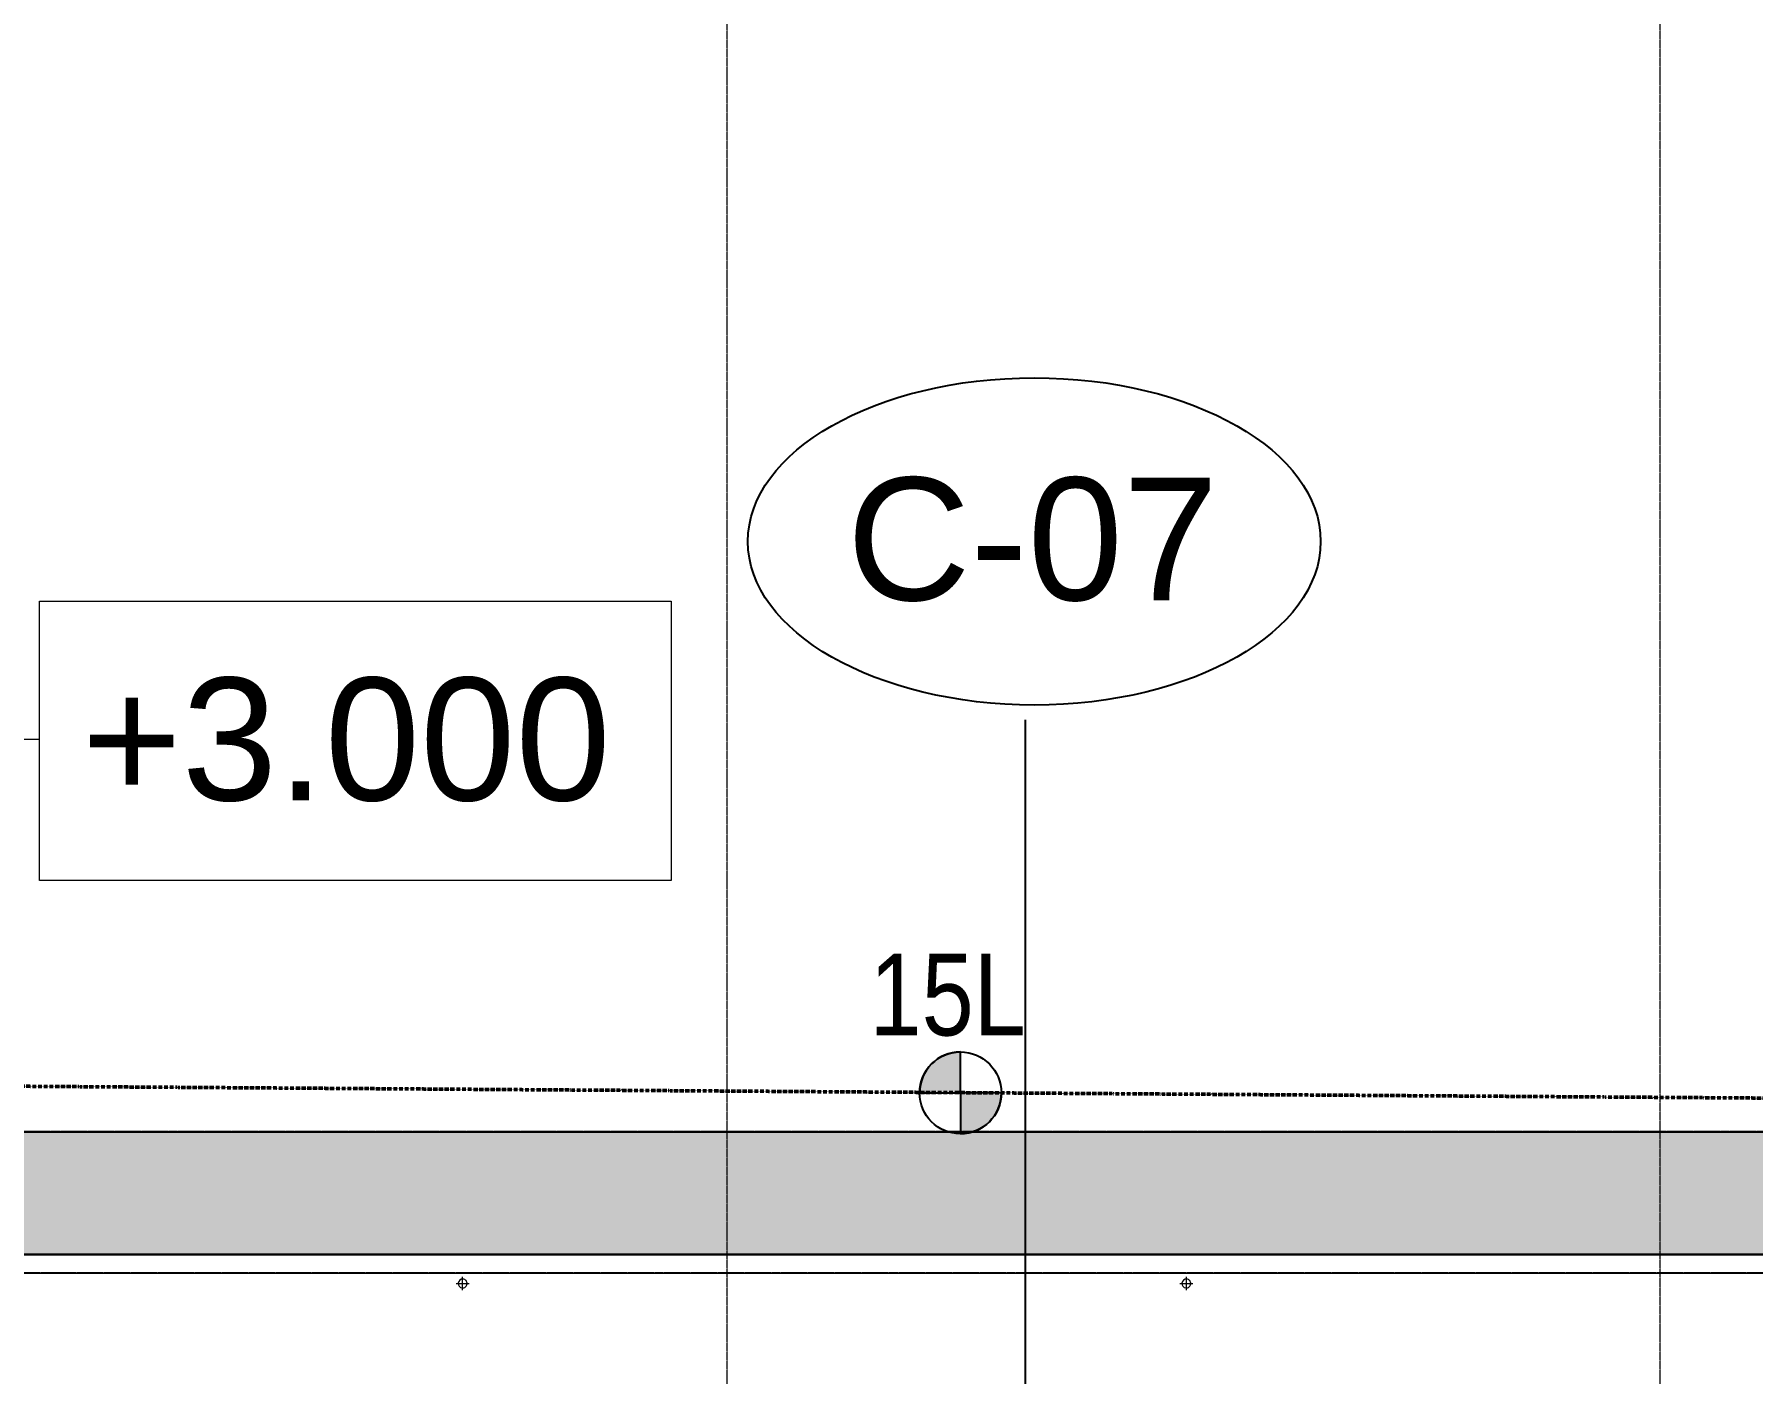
# Model space of a CAD drawing. Header units: millimetres. Extents: x 813027 to 1148939, y -931049 to -10.
# Drawn here: x 911771 to 932771, y -106568 to -90193 of the extents above; entities that cross this region are included whole.
import ezdxf

# ---------------------------------------------------------------- set-up
doc = ezdxf.new("R2010")
doc.units = ezdxf.units.MM
for name, pattern in [('DPA_Boundary 100', [7.5, 0, -1.5, 3, -1.5, 0, -1.5]), ('DPA_Grid _ Level 500', [5.5, 2.75, -0.75, 1.25, -0.75]), ('DPA_Hidden 100', [6, 4, -2])]:
    doc.linetypes.add(name, pattern=pattern)
for name, color, linetype, lineweight in [('A-ANNO-NOTE', 3, 'Continuous', 25), ('A-DETL', 1, 'Continuous', 25), ('A-WALL-PATT', 1, 'Continuous', 25), ('G-ANNO-TEXT', 3, 'Continuous', 9), ('I-WALL', 5, 'Continuous', 25), ('P-PIPE', 2, 'Continuous', 9), ('P-PIPE-CNTR', 2, 'Continuous', 9), ('S-GRID', 251, 'Continuous', 9), ('WALL-A', 3, 'Continuous', 25)]:
    doc.layers.add(name, color=color, linetype=linetype, lineweight=lineweight)
doc.styles.add('Arial Narrow_1', font='ARIALN.TTF', dxfattribs={"height": 1000})
doc.styles.add('Arial_1', font='arial.ttf', dxfattribs={"height": 1500})
pattern_1 = [(50, (-6.3, 1.8), (4554.602, -398.476), [476.25, -5238.75]), (355, (-6.3, 2), (-881.071, 4776.42), [381, -4191]), (100.451, (373, -31.4), (3673.565, 4377.916), [404.75, -4452.252]), (46.184, (-6.3, 1272), (6776.98, -1051.07), [714.375, -7858.125]), (96.636, (558.4, 1184), (5935.065, 6185.69), [607.126, -6678.38]), (351.184, (-6, 1272), (5935.12, 6185.636), [571.5, -6286.5]), (21, (628.7, 954.3), (3790.36, -2556.63), [476.25, -5238.75]), (326, (628.7, 954.3), (1545.052, 4604.703), [381, -4191]), (71.451, (944.5, 741.2), (5335.428, 2048.032), [404.75, -4452.252]), (37.5, (-6.3, 1.8), (77.215, 2113.876), [16.764, -4123.436, 16.764, -4237.736, -4206.875]), (37.5, (-6.3, 1.8), (77.215, 2113.876), [-8394.7, 16.764, -4190.111]), (7.5, (-6.3, 1.8), (1670.4916, 2504.5144), [16.764, -2408.936, 16.764, -4028.186, -1603.375]), (7.5, (-6.3, 1.8), (1670.4916, 2504.5144), [-6470.65, 16.764, -1586.611]), (327.5, (-1422.4, 1.8), (3389.7725, -143.2234), [16.764, -1570.736, 16.764, -4936.236, -6572.25]), (327.5, (-1422.4, 1.8), (3389.7725, -143.2234), [-6540.5, 16.764, -6555.486]), (317.5, (-2057.4, 1.8), (3703.232, 635.667), [16.764, -2046.986, 16.764, -3272.536, -4667.25]), (317.5, (-2057.4, 1.8), (3703.232, 635.667), [-5353.05, 16.764, -4650.486])]

# ---------------------------------------------------------------- blocks, each defined once
blk = doc.blocks.new('DPA-AR_Ceiling Tags - Ceiling Tags-15141860-4160 - LOWER PLATFORM LEVEL - REFLECTED CEILING GENERAL PLAN')
at = {"layer": 'A-ANNO-NOTE'}
blk.add_ellipse((0, 0), major_axis=(-7, 0), ratio=0.571429, dxfattribs=at)
blk = doc.blocks.new('DPA-AR_GM_ROW_Node - Micro-12676128-4160 - LOWER PLATFORM LEVEL - REFLECTED CEILING GENERAL PLAN')
at = {"layer": 'A-ANNO-NOTE', "lineweight": 9}
h = blk.add_hatch(color=256, dxfattribs=at)
edge = h.paths.add_edge_path()
edge.add_line((1, 0), (0, 0))
edge.add_line((0, 0), (0, 1))
edge.add_arc((0, 0), 1, 0, 90, ccw=False)
h = blk.add_hatch(color=256, dxfattribs=at)
edge = h.paths.add_edge_path()
edge.add_line((-1, 0), (0, 0))
edge.add_line((0, 0), (0, -1))
edge.add_arc((0, 0), 1, 180, 270, ccw=False)
at = {"layer": 'A-ANNO-NOTE'}
for p, q in [((0, 1), (0, 0)), ((0, 0), (-1, 0)), ((0, -1), (0, 0)), ((0, 0), (1, 0))]:
    blk.add_line(p, q, dxfattribs=at)
blk.add_circle((0, 0), 1, dxfattribs=at)
for start, end in [(360, 90), (180, 270)]:
    blk.add_arc((0, 0), 1, start, end, dxfattribs=at)

msp = doc.modelspace()

# ---------------------------------------------------------------- hatches: boundary and pattern name
at = {"layer": 'A-WALL-PATT', "lineweight": 9}
h = msp.add_hatch(dxfattribs=at)
h.set_pattern_fill('FP_1', color=256, style=0, pattern_type=2)
h.set_pattern_definition(pattern_1)
h.paths.add_polyline_path([(878999.3, -105110), (982680.2, -105110), (982708.3, -103610), (878767.7, -103610)])
h = msp.add_hatch(dxfattribs=at)
h.set_pattern_fill('FP_1', color=256, style=0, pattern_type=2)
h.set_pattern_definition(pattern_1)
h.paths.add_polyline_path([(878999.3, -105110), (982680.2, -105110), (982708.3, -103610), (878767.7, -103610)])

# ---------------------------------------------------------------- linework, layer by layer
at = {"layer": 'A-ANNO-NOTE'}
msp.add_line((923886, -108470.8), (923886, -98575.5), dxfattribs=at)
at = {"layer": 'A-DETL', "linetype": 'DPA_Boundary 100', "lineweight": 50}
msp.add_line((963874.5, -103408.2), (886985.3, -102887.1), dxfattribs=at)
at = {"layer": 'A-DETL', "linetype": 'DPA_Hidden 100'}
for p, q in [((982708.3, -103610), (880285.5, -103610)), ((988810, -105340), (879034.8, -105340))]:
    msp.add_line(p, q, dxfattribs=at)
at = {"layer": 'G-ANNO-TEXT', "color": 7}
msp.add_line((909988, -98809.1), (911833.1, -98809.1), dxfattribs=at)
at = {"layer": 'G-ANNO-TEXT', "color": 7, "flags": 128}
msp.add_lwpolyline([(911833.1, -97124.9), (919552.7, -97124.9), (919552.7, -100536.9), (911833.1, -100536.9)], close=True, dxfattribs=at)
at = {"layer": 'I-WALL'}
msp.add_line((878999.3, -105110), (982680.2, -105110), dxfattribs=at)
at = {"layer": 'P-PIPE'}
for centre, start, end in [((917005, -105465), 106.95748, 196.95748), ((917005, -105465), 16.95748, 106.95748), ((925850, -105465), 106.95748, 196.95748), ((925850, -105465), 16.95748, 106.95748), ((917005, -105465), 196.95748, 286.95748), ((917005, -105465), 286.95748, 16.95748), ((925850, -105465), 196.95748, 286.95748), ((925850, -105465), 286.95748, 16.95748)]:
    msp.add_arc(centre, 54.4, start, end, dxfattribs=at)
at = {"layer": 'P-PIPE-CNTR'}
for p, q in [((917005, -105545), (917005, -105385)), ((925850, -105545), (925850, -105385)), ((916925, -105465), (917085, -105465)), ((925770, -105465), (925930, -105465))]:
    msp.add_line(p, q, dxfattribs=at)
at = {"layer": 'S-GRID', "linetype": 'DPA_Grid _ Level 500'}
for p, q in [((920240, -191381.7), (920240, -15135.4)), ((931640, -191381.7), (931640, -15135.4)), ((847220.5, -105340), (1079421.7, -105340))]:
    msp.add_line(p, q, dxfattribs=at)
at = {"layer": 'WALL-A'}
for p, q in [((880285.5, -103610), (982708.3, -103610)), ((982680.2, -105110), (878999.3, -105110))]:
    msp.add_line(p, q, dxfattribs=at)

# ---------------------------------------------------------------- block references
at = {"layer": 'A-ANNO-NOTE', "xscale": 500, "yscale": 500, "zscale": 500}
msp.add_blockref('DPA-AR_Ceiling Tags - Ceiling Tags-15141860-4160 - LOWER PLATFORM LEVEL - REFLECTED CEILING GENERAL PLAN', (923991.5, -96392.6), dxfattribs=at)
at = {"layer": 'A-ANNO-NOTE', "xscale": 500, "yscale": 500, "zscale": 500, "rotation": 90.00000000000034}
msp.add_blockref('DPA-AR_GM_ROW_Node - Micro-12676128-4160 - LOWER PLATFORM LEVEL - REFLECTED CEILING GENERAL PLAN', (923089, -103134.9), dxfattribs=at)

# ---------------------------------------------------------------- texts
at = {"layer": 'A-ANNO-NOTE', "lineweight": 9, "insert": (921699.4, -95611.6), "char_height": 1500, "width": 5571.728, "attachment_point": 1, "style": 'Arial_1'}
msp.add_mtext('C-07', dxfattribs=at)
at = {"layer": 'G-ANNO-TEXT', "color": 7, "attachment_point": 1}
for s, insert, char_height, width, style in [('+3.000', (912349.1, -98059.1), 1500, 7976.791, 'Arial_1'), ('15L', (921978.2, -101432.3), 1000, 2405.062, 'Arial Narrow_1')]:
    msp.add_mtext(s, dxfattribs=dict(at, insert=insert, char_height=char_height, width=width, style=style))

doc.saveas('drawing.dxf')
